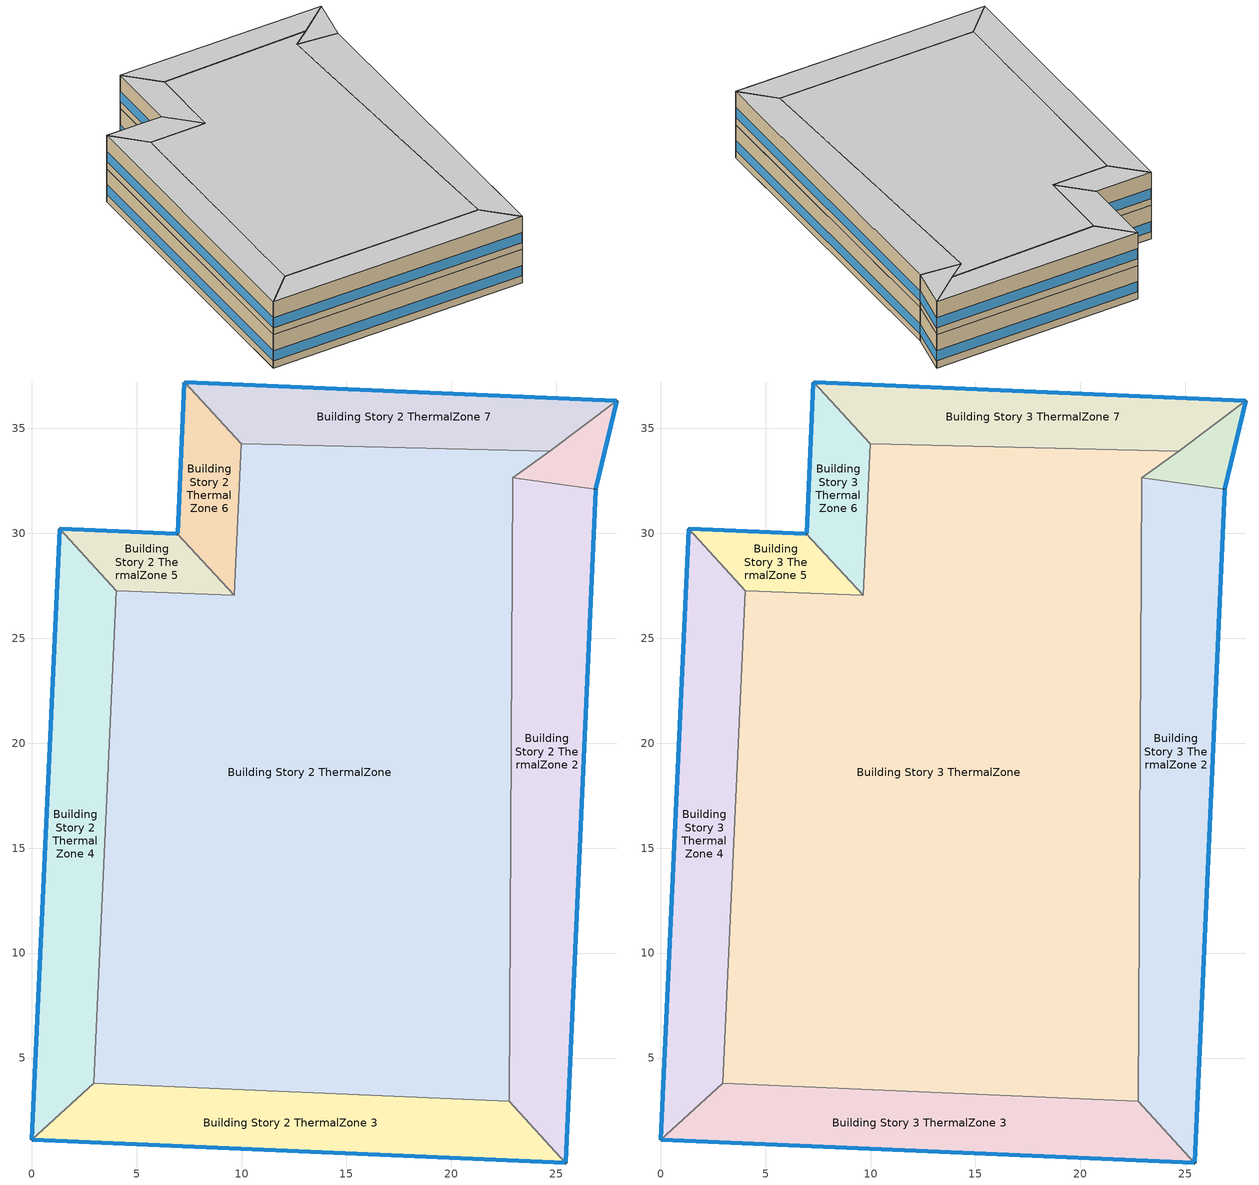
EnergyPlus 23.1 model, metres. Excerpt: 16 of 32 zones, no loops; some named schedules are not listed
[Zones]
Building Story 2 ThermalZone
 floor adiabatic (Typical Interior Floor): 24.69,33.91 22.92,32.65 22.75,2.95 2.95,3.81 4.04,27.26 9.65,27.04 9.98,34.25 z3.6
 wall adiabatic (Typical Interior Wall): 22.92,32.65 24.69,33.91 9.98,34.25 9.65,27.04 4.04,27.26 2.95,3.81 22.75,2.95 22.92,32.65 z3.6:7.2
 ceiling adiabatic (Typical Interior Floor): 9.98,34.25 9.65,27.04 4.04,27.26 2.95,3.81 22.75,2.95 22.92,32.65 24.69,33.91 z7.2
Building Story 2 ThermalZone 1
 floor adiabatic (Typical Interior Ceiling): 27.88,36.32 26.88,32.1 22.92,32.65 24.69,33.91 z3.6
 wall outside (Typical Insulated Steel Framed Exterior Wall R-12.99): 26.88,32.1 27.88,36.32 z3.6:7.2
 wall adiabatic (Typical Interior Wall): 27.88,36.32 24.69,33.91 22.92,32.65 26.88,32.1 z3.6:7.2
 window (U 0.55 SHGC 0.25): 26.88,32.12 27.88,36.29 z4.36:5.45
 ceiling adiabatic (Typical Interior Floor): 24.69,33.91 22.92,32.65 26.88,32.1 27.88,36.32 z7.2
Building Story 2 ThermalZone 2
 floor adiabatic (Typical Interior Ceiling): 26.88,32.1 25.46,0 22.75,2.95 22.92,32.65 z3.6
 wall outside (Typical Insulated Steel Framed Exterior Wall R-12.99): 25.46,0 26.88,32.1 z3.6:7.2
 wall adiabatic (Typical Interior Wall): 26.88,32.1 22.92,32.65 22.75,2.95 25.46,0 z3.6:7.2
 window (U 0.55 SHGC 0.25): 25.46,0.03 26.88,32.07 z4.36:5.44
 ceiling adiabatic (Typical Interior Floor): 22.92,32.65 22.75,2.95 25.46,0 26.88,32.1 z7.2
Building Story 2 ThermalZone 3
 floor adiabatic (Typical Interior Ceiling): 25.46,0 0,1.11 2.95,3.81 22.75,2.95 z3.6
 wall outside (Typical Insulated Steel Framed Exterior Wall R-12.99): 0,1.11 25.46,0 z3.6:7.2
 wall adiabatic (Typical Interior Wall): 25.46,0 22.75,2.95 2.95,3.81 0,1.11 z3.6:7.2
 window (U 0.55 SHGC 0.25): 0.03,1.11 25.43,0 z4.36:5.44
 ceiling adiabatic (Typical Interior Floor): 22.75,2.95 2.95,3.81 0,1.11 25.46,0 z7.2
Building Story 2 ThermalZone 4
 floor adiabatic (Typical Interior Ceiling): 0,1.11 1.34,30.21 4.04,27.26 2.95,3.81 z3.6
 wall outside (Typical Insulated Steel Framed Exterior Wall R-12.99): 1.34,30.21 0,1.11 z3.6:7.2
 wall adiabatic (Typical Interior Wall): 0,1.11 2.95,3.81 4.04,27.26 1.34,30.21 z3.6:7.2
 window (U 0.55 SHGC 0.25): 1.34,30.18 0,1.14 z4.36:5.44
 ceiling adiabatic (Typical Interior Floor): 2.95,3.81 4.04,27.26 1.34,30.21 0,1.11 z7.2
Building Story 2 ThermalZone 5
 floor adiabatic (Typical Interior Ceiling): 1.34,30.21 6.95,29.99 9.65,27.04 4.04,27.26 z3.6
 wall outside (Typical Insulated Steel Framed Exterior Wall R-12.99): 6.95,29.99 1.34,30.21 z3.6:7.2
 wall adiabatic (Typical Interior Wall): 1.34,30.21 4.04,27.26 9.65,27.04 6.95,29.99 z3.6:7.2
 window (U 0.55 SHGC 0.25): 6.92,29.99 1.37,30.21 z4.36:5.45
 ceiling adiabatic (Typical Interior Floor): 4.04,27.26 9.65,27.04 6.95,29.99 1.34,30.21 z7.2
Building Story 2 ThermalZone 6
 floor adiabatic (Typical Interior Ceiling): 6.95,29.99 7.28,37.21 9.98,34.25 9.65,27.04 z3.6
 wall outside (Typical Insulated Steel Framed Exterior Wall R-12.99): 7.28,37.21 6.95,29.99 z3.6:7.2
 wall adiabatic (Typical Interior Wall): 6.95,29.99 9.65,27.04 9.98,34.25 7.28,37.21 z3.6:7.2
 window (U 0.55 SHGC 0.25): 7.28,37.18 6.95,30.01 z4.36:5.45
 ceiling adiabatic (Typical Interior Floor): 9.65,27.04 9.98,34.25 7.28,37.21 6.95,29.99 z7.2
Building Story 2 ThermalZone 7
 floor adiabatic (Typical Interior Ceiling): 7.28,37.21 27.88,36.32 24.69,33.91 9.98,34.25 z3.6
 wall outside (Typical Insulated Steel Framed Exterior Wall R-12.99): 27.88,36.32 7.28,37.21 z3.6:7.2
 wall adiabatic (Typical Interior Wall): 7.28,37.21 9.98,34.25 24.69,33.91 27.88,36.32 z3.6:7.2
 window (U 0.55 SHGC 0.25): 27.86,36.32 7.31,37.2 z4.36:5.44
 ceiling adiabatic (Typical Interior Ceiling): 9.98,34.25 24.69,33.91 27.88,36.32 7.28,37.21 z7.2
Building Story 3 ThermalZone
 floor adiabatic (Typical Interior Floor): 24.69,33.91 22.92,32.65 22.75,2.95 2.95,3.81 4.04,27.26 9.65,27.04 9.98,34.25 z7.2
 wall adiabatic (Typical Interior Wall): 22.92,32.65 24.69,33.91 9.98,34.25 9.65,27.04 4.04,27.26 2.95,3.81 22.75,2.95 22.92,32.65 z7.2:10.8
 ceiling adiabatic (Typical Interior Ceiling): 9.98,34.25 9.65,27.04 4.04,27.26 2.95,3.81 22.75,2.95 22.92,32.65 24.69,33.91 z10.8
Building Story 3 ThermalZone 1
 floor adiabatic (Typical Interior Floor): 27.88,36.32 26.88,32.1 22.92,32.65 24.69,33.91 z7.2
 wall outside (Typical Insulated Steel Framed Exterior Wall R-12.99): 26.88,32.1 27.88,36.32 z7.2:10.8
 wall adiabatic (Typical Interior Wall): 27.88,36.32 24.69,33.91 22.92,32.65 26.88,32.1 z7.2:10.8
 window (U 0.55 SHGC 0.25): 26.88,32.12 27.88,36.29 z7.96:9.05
 ceiling adiabatic (Typical Interior Ceiling): 24.69,33.91 22.92,32.65 26.88,32.1 27.88,36.32 z10.8
Building Story 3 ThermalZone 2
 floor adiabatic (Typical Interior Floor): 26.88,32.1 25.46,0 22.75,2.95 22.92,32.65 z7.2
 wall outside (Typical Insulated Steel Framed Exterior Wall R-12.99): 25.46,0 26.88,32.1 z7.2:10.8
 wall adiabatic (Typical Interior Wall): 26.88,32.1 22.92,32.65 22.75,2.95 25.46,0 z7.2:10.8
 window (U 0.55 SHGC 0.25): 25.46,0.03 26.88,32.07 z7.96:9.04
 ceiling adiabatic (Typical Interior Ceiling): 22.92,32.65 22.75,2.95 25.46,0 26.88,32.1 z10.8
Building Story 3 ThermalZone 3
 floor adiabatic (Typical Interior Floor): 25.46,0 0,1.11 2.95,3.81 22.75,2.95 z7.2
 wall outside (Typical Insulated Steel Framed Exterior Wall R-12.99): 0,1.11 25.46,0 z7.2:10.8
 wall adiabatic (Typical Interior Wall): 25.46,0 22.75,2.95 2.95,3.81 0,1.11 z7.2:10.8
 window (U 0.55 SHGC 0.25): 0.03,1.11 25.43,0 z7.96:9.04
 ceiling adiabatic (Typical Interior Ceiling): 22.75,2.95 2.95,3.81 0,1.11 25.46,0 z10.8
Building Story 3 ThermalZone 4
 floor adiabatic (Typical Interior Floor): 0,1.11 1.34,30.21 4.04,27.26 2.95,3.81 z7.2
 wall outside (Typical Insulated Steel Framed Exterior Wall R-12.99): 1.34,30.21 0,1.11 z7.2:10.8
 wall adiabatic (Typical Interior Wall): 0,1.11 2.95,3.81 4.04,27.26 1.34,30.21 z7.2:10.8
 window (U 0.55 SHGC 0.25): 1.34,30.18 0,1.14 z7.96:9.04
 ceiling adiabatic (Typical Interior Ceiling): 2.95,3.81 4.04,27.26 1.34,30.21 0,1.11 z10.8
Building Story 3 ThermalZone 5
 floor adiabatic (Typical Interior Floor): 1.34,30.21 6.95,29.99 9.65,27.04 4.04,27.26 z7.2
 wall outside (Typical Insulated Steel Framed Exterior Wall R-12.99): 6.95,29.99 1.34,30.21 z7.2:10.8
 wall adiabatic (Typical Interior Wall): 1.34,30.21 4.04,27.26 9.65,27.04 6.95,29.99 z7.2:10.8
 window (U 0.55 SHGC 0.25): 6.92,29.99 1.37,30.21 z7.96:9.05
 ceiling adiabatic (Typical Interior Ceiling): 4.04,27.26 9.65,27.04 6.95,29.99 1.34,30.21 z10.8
Building Story 3 ThermalZone 6
 floor adiabatic (Typical Interior Floor): 6.95,29.99 7.28,37.21 9.98,34.25 9.65,27.04 z7.2
 wall outside (Typical Insulated Steel Framed Exterior Wall R-12.99): 7.28,37.21 6.95,29.99 z7.2:10.8
 wall adiabatic (Typical Interior Wall): 6.95,29.99 9.65,27.04 9.98,34.25 7.28,37.21 z7.2:10.8
 window (U 0.55 SHGC 0.25): 7.28,37.18 6.95,30.01 z7.96:9.05
 ceiling adiabatic (Typical Interior Ceiling): 9.65,27.04 9.98,34.25 7.28,37.21 6.95,29.99 z10.8
Building Story 3 ThermalZone 7
 floor adiabatic (Typical Interior Ceiling): 7.28,37.21 27.88,36.32 24.69,33.91 9.98,34.25 z7.2
 wall outside (Typical Insulated Steel Framed Exterior Wall R-12.99): 27.88,36.32 7.28,37.21 z7.2:10.8
 wall adiabatic (Typical Interior Wall): 7.28,37.21 9.98,34.25 24.69,33.91 27.88,36.32 z7.2:10.8
 window (U 0.55 SHGC 0.25): 27.86,36.32 7.31,37.2 z7.96:9.04
 ceiling adiabatic (Typical Interior Ceiling): 9.98,34.25 24.69,33.91 27.88,36.32 7.28,37.21 z10.8
[Building]
bld_38: Terrain=City
[Site:Location]
Jack Northrop Fld H_CA_USA: Latitude {deg}=41.3147; Longitude {deg}=-105.584; Time Zone {hr}=-8; Elevation {m}=21
[Site:GroundTemperature:FCfactorMethod]
18.8, 14.3, 13.6, 13.2, 13.3, 12.6, 15.3, 15.6, 17.7, 19.4, 19.7, 18.5
[Site:WaterMainsTemperature]
Calculation Method=Correlation; Annual Average Outdoor Air Temperature {C}=8.96667; Maximum Difference In Monthly Average Outdoor Air Temperatures {deltaC}=26.2
[SizingPeriod:DesignDay] Day of Month=21; Dry-Bulb Temperature Range Modifier Type=DefaultMultipliers; Humidity Condition Type=Wetbulb; Barometric Pressure {Pa}=98769; Rain Indicator=No; Snow Indicator=No; Daylight Saving Time Indicator=No; Begin Environment Reset Mode=FullResetAtBeginEnvironment
Name | Month | Day Type | Maximum Dry-Bulb Temperature {C} | Daily Dry-Bulb Temperature Range {deltaC} | Wetbulb or DewPoint at Maximum Dry-Bulb {C} | Wind Speed {m/s} | Wind Direction {deg} | Solar Model Indicator | ASHRAE Clear Sky Optical Depth for Beam Irradiance (taub) | ASHRAE Clear Sky Optical Depth for Diffuse Irradiance (taud) | Sky Clearness
Buffalo Niagara Intl Ap Ann Clg .4% Condns DB=>MWB 1 | 7 | SummerDesignDay | 30.3 | 9.3 | 21.8 | 5.7 | 240 | ASHRAETau | 0.462 | 2.001
Buffalo Niagara Intl Ap Ann Clg .4% Condns WB=>MDB 1 | 7 | SummerDesignDay | 27.8 | 9.3 | 23.8 | 5.7 | 240 | ASHRAETau | 0.462 | 2.001
Buffalo Niagara Intl Ap Ann Htg 99.6% Condns DB 1 | 1 | WinterDesignDay | -16.3 | 0 | -16.3 | 5.1 | 270 | ASHRAEClearSky |  |  | 0
[Material] Thermal Absorptance=0.9; Solar Absorptance=0.7
Name | Roughness | Thickness {m} | Conductivity {W/m-K} | Density {kg/m3} | Specific Heat {J/kg-K} | Visible Absorptance
100mm Normalweight concrete floor | MediumRough | 0.1016 | 2.31045 | 2322 | 832.557 | 0.7
25mm Stucco | Smooth | 0.0254 | 0.72 | 1856 | 840 | 0.7
5/8 in. Gypsum Board | MediumSmooth | 0.0159 | 0.16 | 800 | 1090 | 0.7
G01 13mm gypsum board | Smooth | 0.0127 | 0.160031 | 800.001 | 1090.73 | 0.5
Std Wood 6inch 1; Std Wood 6inch 2 | MediumSmooth | 0.15 | 0.12 | 540 | 1210 | 0.7
[Material:NoMass] Roughness=Smooth; Thermal Absorptance=0.9; Solar Absorptance=0.7
Name | Thermal Resistance {m2-K/W} | Visible Absorptance
CP02 CARPET PAD | 0.21648 | 0.8
Typical Insulation R-10.81 | 1.90342 | 0.7
[WindowMaterial:Gas]
Gap_1_W_0_0032: Gas Type=Air; Thickness {m}=0.0032
[WindowMaterial:Glazing] Optical Data Type=SpectralAverage; Infrared Transmittance at Normal Incidence=0; Back Side Infrared Hemispherical Emissivity=0.84; Conductivity {W/m-K}=1; Dirt Correction Factor for Solar and Visible Transmittance=1; Solar Diffusing=No
Name | Thickness {m} | Solar Transmittance at Normal Incidence | Front Side Solar Reflectance at Normal Incidence | Back Side Solar Reflectance at Normal Incidence | Visible Transmittance at Normal Incidence | Front Side Visible Reflectance at Normal Incidence | Back Side Visible Reflectance at Normal Incidence | Front Side Infrared Hemispherical Emissivity
Glass_2022F_LayerAvg | 0.0039 | 0.355897 | 0.394095 | 0.265645 | 0.677694 | 0.042734 | 0.05547 | 0.046
Glass_2175_LayerAvg | 0.0086 | 0.167758 | 0.217606 | 0.437978 | 0.416044 | 0.078729 | 0.10654 | 0.84
[Construction]
InteriorFurnishings 1: Std Wood 6inch 1
InteriorFurnishings 2: Std Wood 6inch 2
Typical Insulated Steel Framed Exterior Wall R-12.99: 25mm Stucco, 5/8 in. Gypsum Board, Typical Insulation R-10.81, 5/8 in. Gypsum Board
Typical Interior Ceiling: CP02 CARPET PAD, 100mm Normalweight concrete floor
Typical Interior Floor: 100mm Normalweight concrete floor, CP02 CARPET PAD
Typical Interior Wall: G01 13mm gypsum board, G01 13mm gypsum board
U 0.55 SHGC 0.25: Glass_2175_LayerAvg, Gap_1_W_0_0032, Glass_2022F_LayerAvg
[Zone] Multiplier=1; Part of Total Floor Area=Yes
Building Story 2 ThermalZone; Building Story 2 ThermalZone 1; Building Story 2 ThermalZone 2; Building Story 2 ThermalZone 3; Building Story 2 ThermalZone 4; Building Story 2 ThermalZone 5; Building Story 2 ThermalZone 6; Building Story 2 ThermalZone 7; Building Story 3 ThermalZone; Building Story 3 ThermalZone 1; Building Story 3 ThermalZone 2; Building Story 3 ThermalZone 3; Building Story 3 ThermalZone 4; Building Story 3 ThermalZone 5; Building Story 3 ThermalZone 6; Building Story 3 ThermalZone 7
[Space]
Name | Zone | Space Type
Building Story 2 Space | Building Story 2 ThermalZone | Story Mid Blended Space Type
Building Story 2 Space 1 | Building Story 2 ThermalZone 1 | Story Mid Blended Space Type
Building Story 2 Space 2 | Building Story 2 ThermalZone 2 | Story Mid Blended Space Type
Building Story 2 Space 3 | Building Story 2 ThermalZone 3 | Story Mid Blended Space Type
Building Story 2 Space 4 | Building Story 2 ThermalZone 4 | Story Mid Blended Space Type
Building Story 2 Space 5 | Building Story 2 ThermalZone 5 | Story Mid Blended Space Type
Building Story 2 Space 6 | Building Story 2 ThermalZone 6 | Story Mid Blended Space Type
Building Story 2 Space 7 | Building Story 2 ThermalZone 7 | Story Mid Blended Space Type
Building Story 3 Space | Building Story 3 ThermalZone | Story Mid2 Blended Space Type
Building Story 3 Space 1 | Building Story 3 ThermalZone 1 | Story Mid2 Blended Space Type
Building Story 3 Space 2 | Building Story 3 ThermalZone 2 | Story Mid2 Blended Space Type
Building Story 3 Space 3 | Building Story 3 ThermalZone 3 | Story Mid2 Blended Space Type
Building Story 3 Space 4 | Building Story 3 ThermalZone 4 | Story Mid2 Blended Space Type
Building Story 3 Space 5 | Building Story 3 ThermalZone 5 | Story Mid2 Blended Space Type
Building Story 3 Space 6 | Building Story 3 ThermalZone 6 | Story Mid2 Blended Space Type
Building Story 3 Space 7 | Building Story 3 ThermalZone 7 | Story Mid2 Blended Space Type
[SpaceList]
Story Mid Blended Space Type: Building Story 2 Space 5, Building Story 2 Space 2, Building Story 2 Space 4, Building Story 2 Space 1, Building Story 2 Space 3, Building Story 2 Space, Building Story 2 Space 7, Building Story 2 Space 6
Story Mid2 Blended Space Type: Building Story 3 Space 3, Building Story 3 Space 1, Building Story 3 Space 5, Building Story 3 Space 7, Building Story 3 Space 4, Building Story 3 Space 2, Building Story 3 Space, Building Story 3 Space 6
[InternalMass]
Name | Construction | Zone or ZoneList | Space or SpaceList | Surface Area {m2}
Building Story 2 Space 5 SecondarySchool Classroom A  - Story Mid Mass; Building Story 2 Space 5 SecondarySchool Classroom C  - Story Mid Mass | InteriorFurnishings 1 | Building Story 2 ThermalZone 5 | Building Story 2 Space 5 | 6.32661
Building Story 2 Space 2 SecondarySchool Classroom A  - Story Mid Mass; Building Story 2 Space 2 SecondarySchool Classroom C  - Story Mid Mass | InteriorFurnishings 1 | Building Story 2 ThermalZone 2 | Building Story 2 Space 2 | 41.4295
Building Story 2 Space 4 SecondarySchool Classroom A  - Story Mid Mass; Building Story 2 Space 4 SecondarySchool Classroom C  - Story Mid Mass | InteriorFurnishings 1 | Building Story 2 ThermalZone 4 | Building Story 2 Space 4 | 29.5737
Building Story 2 Space 1 SecondarySchool Classroom A  - Story Mid Mass; Building Story 2 Space 1 SecondarySchool Classroom C  - Story Mid Mass | InteriorFurnishings 1 | Building Story 2 ThermalZone 1 | Building Story 2 Space 1 | 3.37582
Building Story 2 Space 3 SecondarySchool Classroom A  - Story Mid Mass; Building Story 2 Space 3 SecondarySchool Classroom C  - Story Mid Mass | InteriorFurnishings 1 | Building Story 2 ThermalZone 3 | Building Story 2 Space 3 | 25.4297
Building Story 2 Space SecondarySchool Classroom A  - Story Mid Mass; Building Story 2 Space SecondarySchool Classroom C  - Story Mid Mass | InteriorFurnishings 1 | Building Story 2 ThermalZone | Building Story 2 Space | 219.096
Building Story 2 Space 7 SecondarySchool Classroom A  - Story Mid Mass; Building Story 2 Space 7 SecondarySchool Classroom C  - Story Mid Mass | InteriorFurnishings 1 | Building Story 2 ThermalZone 7 | Building Story 2 Space 7 | 18.8593
Building Story 2 Space 6 SecondarySchool Classroom A  - Story Mid Mass; Building Story 2 Space 6 SecondarySchool Classroom C  - Story Mid Mass | InteriorFurnishings 1 | Building Story 2 ThermalZone 6 | Building Story 2 Space 6 | 8.13188
Building Story 2 Space 5 SecondarySchool Classroom A end_a - Story Mid Mass; Building Story 2 Space 5 SecondarySchool Classroom C end_a - Story Mid Mass | InteriorFurnishings 1 | Building Story 2 ThermalZone 5 | Building Story 2 Space 5 | 1.17004
Building Story 2 Space 2 SecondarySchool Classroom A end_a - Story Mid Mass; Building Story 2 Space 2 SecondarySchool Classroom C end_a - Story Mid Mass | InteriorFurnishings 1 | Building Story 2 ThermalZone 2 | Building Story 2 Space 2 | 7.66192
Building Story 2 Space 4 SecondarySchool Classroom A end_a - Story Mid Mass; Building Story 2 Space 4 SecondarySchool Classroom C end_a - Story Mid Mass | InteriorFurnishings 1 | Building Story 2 ThermalZone 4 | Building Story 2 Space 4 | 5.46931
Building Story 2 Space 1 SecondarySchool Classroom A end_a - Story Mid Mass; Building Story 2 Space 1 SecondarySchool Classroom C end_a - Story Mid Mass | InteriorFurnishings 1 | Building Story 2 ThermalZone 1 | Building Story 2 Space 1 | 0.62432
Building Story 2 Space 3 SecondarySchool Classroom A end_a - Story Mid Mass; Building Story 2 Space 3 SecondarySchool Classroom C end_a - Story Mid Mass | InteriorFurnishings 1 | Building Story 2 ThermalZone 3 | Building Story 2 Space 3 | 4.70294
Building Story 2 Space SecondarySchool Classroom A end_a - Story Mid Mass; Building Story 2 Space SecondarySchool Classroom C end_a - Story Mid Mass | InteriorFurnishings 1 | Building Story 2 ThermalZone | Building Story 2 Space | 40.5194
Building Story 2 Space 7 SecondarySchool Classroom A end_a - Story Mid Mass; Building Story 2 Space 7 SecondarySchool Classroom C end_a - Story Mid Mass | InteriorFurnishings 1 | Building Story 2 ThermalZone 7 | Building Story 2 Space 7 | 3.48782
Building Story 2 Space 6 SecondarySchool Classroom A end_a - Story Mid Mass; Building Story 2 Space 6 SecondarySchool Classroom C end_a - Story Mid Mass | InteriorFurnishings 1 | Building Story 2 ThermalZone 6 | Building Story 2 Space 6 | 1.5039
Building Story 2 Space 5 SecondarySchool Corridor B  - Story Mid Mass | InteriorFurnishings 1 | Building Story 2 ThermalZone 5 | Building Story 2 Space 5 | 8.92092
Building Story 2 Space 2 SecondarySchool Corridor B  - Story Mid Mass | InteriorFurnishings 1 | Building Story 2 ThermalZone 2 | Building Story 2 Space 2 | 58.4182
Building Story 2 Space 4 SecondarySchool Corridor B  - Story Mid Mass | InteriorFurnishings 1 | Building Story 2 ThermalZone 4 | Building Story 2 Space 4 | 41.7007
Building Story 2 Space 1 SecondarySchool Corridor B  - Story Mid Mass | InteriorFurnishings 1 | Building Story 2 ThermalZone 1 | Building Story 2 Space 1 | 4.76012
Building Story 2 Space 3 SecondarySchool Corridor B  - Story Mid Mass | InteriorFurnishings 1 | Building Story 2 ThermalZone 3 | Building Story 2 Space 3 | 35.8575
Building Story 2 Space SecondarySchool Corridor B  - Story Mid Mass | InteriorFurnishings 1 | Building Story 2 ThermalZone | Building Story 2 Space | 308.94
Building Story 2 Space 7 SecondarySchool Corridor B  - Story Mid Mass | InteriorFurnishings 1 | Building Story 2 ThermalZone 7 | Building Story 2 Space 7 | 26.5928
Building Story 2 Space 6 SecondarySchool Corridor B  - Story Mid Mass | InteriorFurnishings 1 | Building Story 2 ThermalZone 6 | Building Story 2 Space 6 | 11.4665
Building Story 2 Space 5 SecondarySchool Corridor B end_a - Story Mid Mass | InteriorFurnishings 1 | Building Story 2 ThermalZone 5 | Building Story 2 Space 5 | 1.64982
Building Story 2 Space 2 SecondarySchool Corridor B end_a - Story Mid Mass | InteriorFurnishings 1 | Building Story 2 ThermalZone 2 | Building Story 2 Space 2 | 10.8038
Building Story 2 Space 4 SecondarySchool Corridor B end_a - Story Mid Mass | InteriorFurnishings 1 | Building Story 2 ThermalZone 4 | Building Story 2 Space 4 | 7.71207
Building Story 2 Space 1 SecondarySchool Corridor B end_a - Story Mid Mass | InteriorFurnishings 1 | Building Story 2 ThermalZone 1 | Building Story 2 Space 1 | 0.88033
Building Story 2 Space 3 SecondarySchool Corridor B end_a - Story Mid Mass | InteriorFurnishings 1 | Building Story 2 ThermalZone 3 | Building Story 2 Space 3 | 6.63144
Building Story 2 Space SecondarySchool Corridor B end_a - Story Mid Mass | InteriorFurnishings 1 | Building Story 2 ThermalZone | Building Story 2 Space | 57.1349
Building Story 2 Space 7 SecondarySchool Corridor B end_a - Story Mid Mass | InteriorFurnishings 1 | Building Story 2 ThermalZone 7 | Building Story 2 Space 7 | 4.91804
Building Story 2 Space 6 SecondarySchool Corridor B end_a - Story Mid Mass | InteriorFurnishings 1 | Building Story 2 ThermalZone 6 | Building Story 2 Space 6 | 2.12059
Building Story 2 Space 5 SecondarySchool Gym A  - Story Mid Mass; Building Story 2 Space 5 SecondarySchool Gym C  - Story Mid Mass | InteriorFurnishings 1 | Building Story 2 ThermalZone 5 | Building Story 2 Space 5 | 0.433651
Building Story 2 Space 2 SecondarySchool Gym A  - Story Mid Mass; Building Story 2 Space 2 SecondarySchool Gym C  - Story Mid Mass | InteriorFurnishings 1 | Building Story 2 ThermalZone 2 | Building Story 2 Space 2 | 2.83974
Building Story 2 Space 4 SecondarySchool Gym A  - Story Mid Mass; Building Story 2 Space 4 SecondarySchool Gym C  - Story Mid Mass | InteriorFurnishings 1 | Building Story 2 ThermalZone 4 | Building Story 2 Space 4 | 2.0271
Building Story 2 Space 1 SecondarySchool Gym A  - Story Mid Mass; Building Story 2 Space 1 SecondarySchool Gym C  - Story Mid Mass | InteriorFurnishings 1 | Building Story 2 ThermalZone 1 | Building Story 2 Space 1 | 0.231392
Building Story 2 Space 3 SecondarySchool Gym A  - Story Mid Mass; Building Story 2 Space 3 SecondarySchool Gym C  - Story Mid Mass | InteriorFurnishings 1 | Building Story 2 ThermalZone 3 | Building Story 2 Space 3 | 1.74306
Building Story 2 Space SecondarySchool Gym A  - Story Mid Mass; Building Story 2 Space SecondarySchool Gym C  - Story Mid Mass | InteriorFurnishings 1 | Building Story 2 ThermalZone | Building Story 2 Space | 15.0178
Building Story 2 Space 7 SecondarySchool Gym A  - Story Mid Mass; Building Story 2 Space 7 SecondarySchool Gym C  - Story Mid Mass | InteriorFurnishings 1 | Building Story 2 ThermalZone 7 | Building Story 2 Space 7 | 1.29269
Building Story 2 Space 6 SecondarySchool Gym A  - Story Mid Mass; Building Story 2 Space 6 SecondarySchool Gym C  - Story Mid Mass | InteriorFurnishings 1 | Building Story 2 ThermalZone 6 | Building Story 2 Space 6 | 0.557392
Building Story 2 Space 5 SecondarySchool Gym A end_b - Story Mid Mass; Building Story 2 Space 5 SecondarySchool Gym C end_b - Story Mid Mass | InteriorFurnishings 1 | Building Story 2 ThermalZone 5 | Building Story 2 Space 5 | 0.749432
Building Story 2 Space 2 SecondarySchool Gym A end_b - Story Mid Mass; Building Story 2 Space 2 SecondarySchool Gym C end_b - Story Mid Mass | InteriorFurnishings 1 | Building Story 2 ThermalZone 2 | Building Story 2 Space 2 | 4.90762
Building Story 2 Space 4 SecondarySchool Gym A end_b - Story Mid Mass; Building Story 2 Space 4 SecondarySchool Gym C end_b - Story Mid Mass | InteriorFurnishings 1 | Building Story 2 ThermalZone 4 | Building Story 2 Space 4 | 3.50321
Building Story 2 Space 1 SecondarySchool Gym A end_b - Story Mid Mass; Building Story 2 Space 1 SecondarySchool Gym C end_b - Story Mid Mass | InteriorFurnishings 1 | Building Story 2 ThermalZone 1 | Building Story 2 Space 1 | 0.39989
Building Story 2 Space 3 SecondarySchool Gym A end_b - Story Mid Mass; Building Story 2 Space 3 SecondarySchool Gym C end_b - Story Mid Mass | InteriorFurnishings 1 | Building Story 2 ThermalZone 3 | Building Story 2 Space 3 | 3.01233
Building Story 2 Space SecondarySchool Gym A end_b - Story Mid Mass; Building Story 2 Space SecondarySchool Gym C end_b - Story Mid Mass | InteriorFurnishings 1 | Building Story 2 ThermalZone | Building Story 2 Space | 25.9535
Building Story 2 Space 7 SecondarySchool Gym A end_b - Story Mid Mass; Building Story 2 Space 7 SecondarySchool Gym C end_b - Story Mid Mass | InteriorFurnishings 1 | Building Story 2 ThermalZone 7 | Building Story 2 Space 7 | 2.23402
Building Story 2 Space 6 SecondarySchool Gym A end_b - Story Mid Mass; Building Story 2 Space 6 SecondarySchool Gym C end_b - Story Mid Mass | InteriorFurnishings 1 | Building Story 2 ThermalZone 6 | Building Story 2 Space 6 | 0.963278
Building Story 2 Space 5 SecondarySchool Gym B  - Story Mid Mass | InteriorFurnishings 1 | Building Story 2 ThermalZone 5 | Building Story 2 Space 5 | 1.44141
Building Story 2 Space 2 SecondarySchool Gym B  - Story Mid Mass | InteriorFurnishings 1 | Building Story 2 ThermalZone 2 | Building Story 2 Space 2 | 9.43901
Building Story 2 Space 4 SecondarySchool Gym B  - Story Mid Mass | InteriorFurnishings 1 | Building Story 2 ThermalZone 4 | Building Story 2 Space 4 | 6.73785
Building Story 2 Space 1 SecondarySchool Gym B  - Story Mid Mass | InteriorFurnishings 1 | Building Story 2 ThermalZone 1 | Building Story 2 Space 1 | 0.769123
Building Story 2 Space 3 SecondarySchool Gym B  - Story Mid Mass | InteriorFurnishings 1 | Building Story 2 ThermalZone 3 | Building Story 2 Space 3 | 5.79373
Building Story 2 Space SecondarySchool Gym B  - Story Mid Mass | InteriorFurnishings 1 | Building Story 2 ThermalZone | Building Story 2 Space | 49.9174
Building Story 2 Space 7 SecondarySchool Gym B  - Story Mid Mass | InteriorFurnishings 1 | Building Story 2 ThermalZone 7 | Building Story 2 Space 7 | 4.29677
Building Story 2 Space 6 SecondarySchool Gym B  - Story Mid Mass | InteriorFurnishings 1 | Building Story 2 ThermalZone 6 | Building Story 2 Space 6 | 1.85271
Building Story 2 Space 5 SecondarySchool Gym B end_b - Story Mid Mass | InteriorFurnishings 1 | Building Story 2 ThermalZone 5 | Building Story 2 Space 5 | 2.49103
Building Story 2 Space 2 SecondarySchool Gym B end_b - Story Mid Mass | InteriorFurnishings 1 | Building Story 2 ThermalZone 2 | Building Story 2 Space 2 | 16.3124
Building Story 2 Space 4 SecondarySchool Gym B end_b - Story Mid Mass | InteriorFurnishings 1 | Building Story 2 ThermalZone 4 | Building Story 2 Space 4 | 11.6443
Building Story 2 Space 1 SecondarySchool Gym B end_b - Story Mid Mass | InteriorFurnishings 1 | Building Story 2 ThermalZone 1 | Building Story 2 Space 1 | 1.32919
Building Story 2 Space 3 SecondarySchool Gym B end_b - Story Mid Mass | InteriorFurnishings 1 | Building Story 2 ThermalZone 3 | Building Story 2 Space 3 | 10.0127
Building Story 2 Space SecondarySchool Gym B end_b - Story Mid Mass | InteriorFurnishings 1 | Building Story 2 ThermalZone | Building Story 2 Space | 86.2667
Building Story 2 Space 7 SecondarySchool Gym B end_b - Story Mid Mass | InteriorFurnishings 1 | Building Story 2 ThermalZone 7 | Building Story 2 Space 7 | 7.42564
Building Story 2 Space 6 SecondarySchool Gym B end_b - Story Mid Mass | InteriorFurnishings 1 | Building Story 2 ThermalZone 6 | Building Story 2 Space 6 | 3.20183
Building Story 2 Space Mass | InteriorFurnishings 2 | Building Story 2 ThermalZone | Building Story 2 Space | 1103.43
Building Story 2 Space 1 Mass | InteriorFurnishings 2 | Building Story 2 ThermalZone 1 | Building Story 2 Space 1 | 17.0016
Building Story 2 Space 2 Mass | InteriorFurnishings 2 | Building Story 2 ThermalZone 2 | Building Story 2 Space 2 | 208.651
Building Story 2 Space 3 Mass | InteriorFurnishings 2 | Building Story 2 ThermalZone 3 | Building Story 2 Space 3 | 128.071
Building Story 2 Space 4 Mass | InteriorFurnishings 2 | Building Story 2 ThermalZone 4 | Building Story 2 Space 4 | 148.941
Building Story 2 Space 5 Mass | InteriorFurnishings 2 | Building Story 2 ThermalZone 5 | Building Story 2 Space 5 | 31.8626
Building Story 2 Space 6 Mass | InteriorFurnishings 2 | Building Story 2 ThermalZone 6 | Building Story 2 Space 6 | 40.9545
Building Story 2 Space 7 Mass | InteriorFurnishings 2 | Building Story 2 ThermalZone 7 | Building Story 2 Space 7 | 94.981
Building Story 3 Space 3 Office WholeBuilding - Lg Office A  - Story Mid2 Mass; Building Story 3 Space 3 Office WholeBuilding - Lg Office C  - Story Mid2 Mass | InteriorFurnishings 1 | Building Story 3 ThermalZone 3 | Building Story 3 Space 3 | 10.409
Building Story 3 Space 1 Office WholeBuilding - Lg Office A  - Story Mid2 Mass; Building Story 3 Space 1 Office WholeBuilding - Lg Office C  - Story Mid2 Mass | InteriorFurnishings 1 | Building Story 3 ThermalZone 1 | Building Story 3 Space 1 | 1.3818
Building Story 3 Space 5 Office WholeBuilding - Lg Office A  - Story Mid2 Mass; Building Story 3 Space 5 Office WholeBuilding - Lg Office C  - Story Mid2 Mass | InteriorFurnishings 1 | Building Story 3 ThermalZone 5 | Building Story 3 Space 5 | 2.58963
Building Story 3 Space 7 Office WholeBuilding - Lg Office A  - Story Mid2 Mass; Building Story 3 Space 7 Office WholeBuilding - Lg Office C  - Story Mid2 Mass | InteriorFurnishings 1 | Building Story 3 ThermalZone 7 | Building Story 3 Space 7 | 7.71956
Building Story 3 Space 4 Office WholeBuilding - Lg Office A  - Story Mid2 Mass; Building Story 3 Space 4 Office WholeBuilding - Lg Office C  - Story Mid2 Mass | InteriorFurnishings 1 | Building Story 3 ThermalZone 4 | Building Story 3 Space 4 | 12.1052
Building Story 3 Space 2 Office WholeBuilding - Lg Office A  - Story Mid2 Mass; Building Story 3 Space 2 Office WholeBuilding - Lg Office C  - Story Mid2 Mass | InteriorFurnishings 1 | Building Story 3 ThermalZone 2 | Building Story 3 Space 2 | 16.9581
Building Story 3 Space Office WholeBuilding - Lg Office A  - Story Mid2 Mass; Building Story 3 Space Office WholeBuilding - Lg Office C  - Story Mid2 Mass | InteriorFurnishings 1 | Building Story 3 ThermalZone | Building Story 3 Space | 89.6813
Building Story 3 Space 6 Office WholeBuilding - Lg Office A  - Story Mid2 Mass; Building Story 3 Space 6 Office WholeBuilding - Lg Office C  - Story Mid2 Mass | InteriorFurnishings 1 | Building Story 3 ThermalZone 6 | Building Story 3 Space 6 | 3.32857
Building Story 3 Space 3 Office WholeBuilding - Lg Office A end_a - Story Mid2 Mass; Building Story 3 Space 3 Office WholeBuilding - Lg Office C end_a - Story Mid2 Mass | InteriorFurnishings 1 | Building Story 3 ThermalZone 3 | Building Story 3 Space 3 | 3.01233
Building Story 3 Space 1 Office WholeBuilding - Lg Office A end_a - Story Mid2 Mass; Building Story 3 Space 1 Office WholeBuilding - Lg Office C end_a - Story Mid2 Mass | InteriorFurnishings 1 | Building Story 3 ThermalZone 1 | Building Story 3 Space 1 | 0.39989
Building Story 3 Space 5 Office WholeBuilding - Lg Office A end_a - Story Mid2 Mass; Building Story 3 Space 5 Office WholeBuilding - Lg Office C end_a - Story Mid2 Mass | InteriorFurnishings 1 | Building Story 3 ThermalZone 5 | Building Story 3 Space 5 | 0.749432
Building Story 3 Space 7 Office WholeBuilding - Lg Office A end_a - Story Mid2 Mass; Building Story 3 Space 7 Office WholeBuilding - Lg Office C end_a - Story Mid2 Mass | InteriorFurnishings 1 | Building Story 3 ThermalZone 7 | Building Story 3 Space 7 | 2.23402
Building Story 3 Space 4 Office WholeBuilding - Lg Office A end_a - Story Mid2 Mass; Building Story 3 Space 4 Office WholeBuilding - Lg Office C end_a - Story Mid2 Mass | InteriorFurnishings 1 | Building Story 3 ThermalZone 4 | Building Story 3 Space 4 | 3.50321
Building Story 3 Space 2 Office WholeBuilding - Lg Office A end_a - Story Mid2 Mass; Building Story 3 Space 2 Office WholeBuilding - Lg Office C end_a - Story Mid2 Mass | InteriorFurnishings 1 | Building Story 3 ThermalZone 2 | Building Story 3 Space 2 | 4.90762
Building Story 3 Space Office WholeBuilding - Lg Office A end_a - Story Mid2 Mass; Building Story 3 Space Office WholeBuilding - Lg Office C end_a - Story Mid2 Mass | InteriorFurnishings 1 | Building Story 3 ThermalZone | Building Story 3 Space | 25.9535
Building Story 3 Space 6 Office WholeBuilding - Lg Office A end_a - Story Mid2 Mass; Building Story 3 Space 6 Office WholeBuilding - Lg Office C end_a - Story Mid2 Mass | InteriorFurnishings 1 | Building Story 3 ThermalZone 6 | Building Story 3 Space 6 | 0.963278
Building Story 3 Space 3 Office WholeBuilding - Lg Office B  - Story Mid2 Mass | InteriorFurnishings 1 | Building Story 3 ThermalZone 3 | Building Story 3 Space 3 | 34.5983
Building Story 3 Space 1 Office WholeBuilding - Lg Office B  - Story Mid2 Mass | InteriorFurnishings 1 | Building Story 3 ThermalZone 1 | Building Story 3 Space 1 | 4.59296
Building Story 3 Space 5 Office WholeBuilding - Lg Office B  - Story Mid2 Mass | InteriorFurnishings 1 | Building Story 3 ThermalZone 5 | Building Story 3 Space 5 | 8.60765
Building Story 3 Space 7 Office WholeBuilding - Lg Office B  - Story Mid2 Mass | InteriorFurnishings 1 | Building Story 3 ThermalZone 7 | Building Story 3 Space 7 | 25.659
Building Story 3 Space 4 Office WholeBuilding - Lg Office B  - Story Mid2 Mass | InteriorFurnishings 1 | Building Story 3 ThermalZone 4 | Building Story 3 Space 4 | 40.2363
Building Story 3 Space 2 Office WholeBuilding - Lg Office B  - Story Mid2 Mass | InteriorFurnishings 1 | Building Story 3 ThermalZone 2 | Building Story 3 Space 2 | 56.3668
Building Story 3 Space Office WholeBuilding - Lg Office B  - Story Mid2 Mass | InteriorFurnishings 1 | Building Story 3 ThermalZone | Building Story 3 Space | 298.091
Building Story 3 Space 6 Office WholeBuilding - Lg Office B  - Story Mid2 Mass | InteriorFurnishings 1 | Building Story 3 ThermalZone 6 | Building Story 3 Space 6 | 11.0638
Building Story 3 Space 3 Office WholeBuilding - Lg Office B end_a - Story Mid2 Mass | InteriorFurnishings 1 | Building Story 3 ThermalZone 3 | Building Story 3 Space 3 | 10.0127
Building Story 3 Space 1 Office WholeBuilding - Lg Office B end_a - Story Mid2 Mass | InteriorFurnishings 1 | Building Story 3 ThermalZone 1 | Building Story 3 Space 1 | 1.32919
Building Story 3 Space 5 Office WholeBuilding - Lg Office B end_a - Story Mid2 Mass | InteriorFurnishings 1 | Building Story 3 ThermalZone 5 | Building Story 3 Space 5 | 2.49103
Building Story 3 Space 7 Office WholeBuilding - Lg Office B end_a - Story Mid2 Mass | InteriorFurnishings 1 | Building Story 3 ThermalZone 7 | Building Story 3 Space 7 | 7.42564
Building Story 3 Space 4 Office WholeBuilding - Lg Office B end_a - Story Mid2 Mass | InteriorFurnishings 1 | Building Story 3 ThermalZone 4 | Building Story 3 Space 4 | 11.6443
Building Story 3 Space 2 Office WholeBuilding - Lg Office B end_a - Story Mid2 Mass | InteriorFurnishings 1 | Building Story 3 ThermalZone 2 | Building Story 3 Space 2 | 16.3124
Building Story 3 Space Office WholeBuilding - Lg Office B end_a - Story Mid2 Mass | InteriorFurnishings 1 | Building Story 3 ThermalZone | Building Story 3 Space | 86.2667
Building Story 3 Space 6 Office WholeBuilding - Lg Office B end_a - Story Mid2 Mass | InteriorFurnishings 1 | Building Story 3 ThermalZone 6 | Building Story 3 Space 6 | 3.20183
Building Story 3 Space 3 SecondarySchool Classroom A  - Story Mid2 Mass; Building Story 3 Space 3 SecondarySchool Classroom C  - Story Mid2 Mass | InteriorFurnishings 1 | Building Story 3 ThermalZone 3 | Building Story 3 Space 3 | 11.9002
Building Story 3 Space 1 SecondarySchool Classroom A  - Story Mid2 Mass; Building Story 3 Space 1 SecondarySchool Classroom C  - Story Mid2 Mass | InteriorFurnishings 1 | Building Story 3 ThermalZone 1 | Building Story 3 Space 1 | 1.57977
Building Story 3 Space 5 SecondarySchool Classroom A  - Story Mid2 Mass; Building Story 3 Space 5 SecondarySchool Classroom C  - Story Mid2 Mass | InteriorFurnishings 1 | Building Story 3 ThermalZone 5 | Building Story 3 Space 5 | 2.96063
Building Story 3 Space 7 SecondarySchool Classroom A  - Story Mid2 Mass; Building Story 3 Space 7 SecondarySchool Classroom C  - Story Mid2 Mass | InteriorFurnishings 1 | Building Story 3 ThermalZone 7 | Building Story 3 Space 7 | 8.8255
Building Story 3 Space 4 SecondarySchool Classroom A  - Story Mid2 Mass; Building Story 3 Space 4 SecondarySchool Classroom C  - Story Mid2 Mass | InteriorFurnishings 1 | Building Story 3 ThermalZone 4 | Building Story 3 Space 4 | 13.8394
Building Story 3 Space 2 SecondarySchool Classroom A  - Story Mid2 Mass; Building Story 3 Space 2 SecondarySchool Classroom C  - Story Mid2 Mass | InteriorFurnishings 1 | Building Story 3 ThermalZone 2 | Building Story 3 Space 2 | 19.3876
Building Story 3 Space SecondarySchool Classroom A  - Story Mid2 Mass; Building Story 3 Space SecondarySchool Classroom C  - Story Mid2 Mass | InteriorFurnishings 1 | Building Story 3 ThermalZone | Building Story 3 Space | 102.529
Building Story 3 Space 6 SecondarySchool Classroom A  - Story Mid2 Mass; Building Story 3 Space 6 SecondarySchool Classroom C  - Story Mid2 Mass | InteriorFurnishings 1 | Building Story 3 ThermalZone 6 | Building Story 3 Space 6 | 3.80544
Building Story 3 Space 3 SecondarySchool Classroom A end_b - Story Mid2 Mass; Building Story 3 Space 3 SecondarySchool Classroom C end_b - Story Mid2 Mass | InteriorFurnishings 1 | Building Story 3 ThermalZone 3 | Building Story 3 Space 3 | 4.70294
Building Story 3 Space 1 SecondarySchool Classroom A end_b - Story Mid2 Mass; Building Story 3 Space 1 SecondarySchool Classroom C end_b - Story Mid2 Mass | InteriorFurnishings 1 | Building Story 3 ThermalZone 1 | Building Story 3 Space 1 | 0.62432
Building Story 3 Space 5 SecondarySchool Classroom A end_b - Story Mid2 Mass; Building Story 3 Space 5 SecondarySchool Classroom C end_b - Story Mid2 Mass | InteriorFurnishings 1 | Building Story 3 ThermalZone 5 | Building Story 3 Space 5 | 1.17004
Building Story 3 Space 7 SecondarySchool Classroom A end_b - Story Mid2 Mass; Building Story 3 Space 7 SecondarySchool Classroom C end_b - Story Mid2 Mass | InteriorFurnishings 1 | Building Story 3 ThermalZone 7 | Building Story 3 Space 7 | 3.48782
Building Story 3 Space 4 SecondarySchool Classroom A end_b - Story Mid2 Mass; Building Story 3 Space 4 SecondarySchool Classroom C end_b - Story Mid2 Mass | InteriorFurnishings 1 | Building Story 3 ThermalZone 4 | Building Story 3 Space 4 | 5.46931
Building Story 3 Space 2 SecondarySchool Classroom A end_b - Story Mid2 Mass; Building Story 3 Space 2 SecondarySchool Classroom C end_b - Story Mid2 Mass | InteriorFurnishings 1 | Building Story 3 ThermalZone 2 | Building Story 3 Space 2 | 7.66192
Building Story 3 Space SecondarySchool Classroom A end_b - Story Mid2 Mass; Building Story 3 Space SecondarySchool Classroom C end_b - Story Mid2 Mass | InteriorFurnishings 1 | Building Story 3 ThermalZone | Building Story 3 Space | 40.5194
Building Story 3 Space 6 SecondarySchool Classroom A end_b - Story Mid2 Mass; Building Story 3 Space 6 SecondarySchool Classroom C end_b - Story Mid2 Mass | InteriorFurnishings 1 | Building Story 3 ThermalZone 6 | Building Story 3 Space 6 | 1.5039
Building Story 3 Space 3 SecondarySchool Corridor B  - Story Mid2 Mass | InteriorFurnishings 1 | Building Story 3 ThermalZone 3 | Building Story 3 Space 3 | 16.7801
Building Story 3 Space 1 SecondarySchool Corridor B  - Story Mid2 Mass | InteriorFurnishings 1 | Building Story 3 ThermalZone 1 | Building Story 3 Space 1 | 2.22757
Building Story 3 Space 5 SecondarySchool Corridor B  - Story Mid2 Mass | InteriorFurnishings 1 | Building Story 3 ThermalZone 5 | Building Story 3 Space 5 | 4.17468
Building Story 3 Space 7 SecondarySchool Corridor B  - Story Mid2 Mass | InteriorFurnishings 1 | Building Story 3 ThermalZone 7 | Building Story 3 Space 7 | 12.4445
Building Story 3 Space 4 SecondarySchool Corridor B  - Story Mid2 Mass | InteriorFurnishings 1 | Building Story 3 ThermalZone 4 | Building Story 3 Space 4 | 19.5145
Building Story 3 Space 2 SecondarySchool Corridor B  - Story Mid2 Mass | InteriorFurnishings 1 | Building Story 3 ThermalZone 2 | Building Story 3 Space 2 | 27.3377
Building Story 3 Space SecondarySchool Corridor B  - Story Mid2 Mass | InteriorFurnishings 1 | Building Story 3 ThermalZone | Building Story 3 Space | 144.573
Building Story 3 Space 6 SecondarySchool Corridor B  - Story Mid2 Mass | InteriorFurnishings 1 | Building Story 3 ThermalZone 6 | Building Story 3 Space 6 | 5.3659
Building Story 3 Space 3 SecondarySchool Corridor B end_b - Story Mid2 Mass | InteriorFurnishings 1 | Building Story 3 ThermalZone 3 | Building Story 3 Space 3 | 6.63144
Building Story 3 Space 1 SecondarySchool Corridor B end_b - Story Mid2 Mass | InteriorFurnishings 1 | Building Story 3 ThermalZone 1 | Building Story 3 Space 1 | 0.88033
Building Story 3 Space 5 SecondarySchool Corridor B end_b - Story Mid2 Mass | InteriorFurnishings 1 | Building Story 3 ThermalZone 5 | Building Story 3 Space 5 | 1.64982
Building Story 3 Space 7 SecondarySchool Corridor B end_b - Story Mid2 Mass | InteriorFurnishings 1 | Building Story 3 ThermalZone 7 | Building Story 3 Space 7 | 4.91804
Building Story 3 Space 4 SecondarySchool Corridor B end_b - Story Mid2 Mass | InteriorFurnishings 1 | Building Story 3 ThermalZone 4 | Building Story 3 Space 4 | 7.71207
Building Story 3 Space 2 SecondarySchool Corridor B end_b - Story Mid2 Mass | InteriorFurnishings 1 | Building Story 3 ThermalZone 2 | Building Story 3 Space 2 | 10.8038
Building Story 3 Space SecondarySchool Corridor B end_b - Story Mid2 Mass | InteriorFurnishings 1 | Building Story 3 ThermalZone | Building Story 3 Space | 57.1349
Building Story 3 Space 6 SecondarySchool Corridor B end_b - Story Mid2 Mass | InteriorFurnishings 1 | Building Story 3 ThermalZone 6 | Building Story 3 Space 6 | 2.12059
Building Story 3 Space Mass | InteriorFurnishings 2 | Building Story 3 ThermalZone | Building Story 3 Space | 1103.43
Building Story 3 Space 1 Mass | InteriorFurnishings 2 | Building Story 3 ThermalZone 1 | Building Story 3 Space 1 | 17.0016
Building Story 3 Space 2 Mass | InteriorFurnishings 2 | Building Story 3 ThermalZone 2 | Building Story 3 Space 2 | 208.651
Building Story 3 Space 3 Mass | InteriorFurnishings 2 | Building Story 3 ThermalZone 3 | Building Story 3 Space 3 | 128.071
Building Story 3 Space 4 Mass | InteriorFurnishings 2 | Building Story 3 ThermalZone 4 | Building Story 3 Space 4 | 148.941
Building Story 3 Space 5 Mass | InteriorFurnishings 2 | Building Story 3 ThermalZone 5 | Building Story 3 Space 5 | 31.8626
Building Story 3 Space 6 Mass | InteriorFurnishings 2 | Building Story 3 ThermalZone 6 | Building Story 3 Space 6 | 40.9545
Building Story 3 Space 7 Mass | InteriorFurnishings 2 | Building Story 3 ThermalZone 7 | Building Story 3 Space 7 | 94.981
[Lights] Design Level Calculation Method=Watts/Area; Return Air Fraction=0; Fraction Visible=0.2; Fraction Replaceable=1
Name | Zone or ZoneList or Space or SpaceList | Schedule | Watts per Zone Floor Area {W/m2} | Fraction Radiant
SecondarySchool Classroom Lights 1 | Story Mid Blended Space Type | SchoolSecondary BLDG_LIGHT_CLASSROOM_SCH_2013 | 6.28069 | 0.37
SecondarySchool Corridor Lights 1 | Story Mid Blended Space Type | SchoolSecondary BLDG_LIGHT_CORRIDOR_SCH_2013 | 2.35688 | 0.37
SecondarySchool Gym Lights 2 | Story Mid Blended Space Type | SchoolSecondary BLDG_LIGHT_GYM_SCH_2013 | 1.53202 | 0.37
Office WholeBuilding - Lg Office Lights 1 | Story Mid2 Blended Space Type | OfficeLarge BLDG_LIGHT_SCH_2013 | 4.92443 | 0.7
SecondarySchool Classroom Lights 2 | Story Mid2 Blended Space Type | SchoolSecondary BLDG_LIGHT_CLASSROOM_SCH_2013 | 3.46067 | 0.37
SecondarySchool Corridor Lights 2 | Story Mid2 Blended Space Type | SchoolSecondary BLDG_LIGHT_CORRIDOR_SCH_2013 | 1.29865 | 0.37
[People] Number of People Calculation Method=People/Area; Fraction Radiant=0.3; Enable ASHRAE 55 Comfort Warnings=Yes; Mean Radiant Temperature Calculation Type=ZoneAveraged; Work Efficiency Schedule=Work Efficiency Schedule; Clothing Insulation Schedule=Clothing Schedule; Air Velocity Schedule=Air Velocity Schedule; Thermal Comfort Model 1 Type=Fanger
Name | Zone or ZoneList or Space or SpaceList | Number of People Schedule | People per Floor Area {person/m2} | Activity Level Schedule
SecondarySchool Classroom People 1 | Story Mid Blended Space Type | SchoolSecondary BLDG_OCC_SCH | 0.177277 | SchoolSecondary ACTIVITY_SCH
SecondarySchool Gym People 2 | Story Mid Blended Space Type | SchoolSecondary BLDG_OCC_SCH_Gym | 0.0638343 | SchoolSecondary ACTIVITY_SCH
Office WholeBuilding - Lg Office People 1 | Story Mid2 Blended Space Type | OfficeLarge BLDG_OCC_SCH | 0.030027 | OfficeLarge ACTIVITY_SCH
SecondarySchool Classroom People 2 | Story Mid2 Blended Space Type | SchoolSecondary BLDG_OCC_SCH | 0.0976802 | SchoolSecondary ACTIVITY_SCH
[ElectricEquipment] Design Level Calculation Method=Watts/Area; Fraction Latent=0; Fraction Radiant=0.5; Fraction Lost=0
Name | Zone or ZoneList or Space or SpaceList | Schedule | Watts per Zone Floor Area {W/m2}
SecondarySchool Classroom Elec Equip 1 | Story Mid Blended Space Type | SchoolSecondary BLDG_EQUIP_SCH_2013 | 4.70545
SecondarySchool Corridor Elec Equip 1 | Story Mid Blended Space Type | SchoolSecondary BLDG_EQUIP_SCH_2013 | 1.32128
SecondarySchool Gym Elec Equip 2 | Story Mid Blended Space Type | SchoolSecondary BLDG_EQUIP_SCH_2013 | 0.978793
Office WholeBuilding - Lg Office Elec Equip 1 | Story Mid2 Blended Space Type | OfficeLarge BLDG_EQUIP_SCH | 4.50246
SecondarySchool Classroom Elec Equip 2 | Story Mid2 Blended Space Type | SchoolSecondary BLDG_EQUIP_SCH_2013 | 2.59271
SecondarySchool Corridor Elec Equip 2 | Story Mid2 Blended Space Type | SchoolSecondary BLDG_EQUIP_SCH_2013 | 0.728029
[ZoneInfiltration:DesignFlowRate] Schedule=Always On Discrete; Design Flow Rate Calculation Method=Flow/ExteriorArea; Constant Term Coefficient=0; Temperature Term Coefficient=0; Velocity Term Coefficient=0.224; Velocity Squared Term Coefficient=0
Name | Zone or ZoneList or Space or SpaceList | Flow Rate per Exterior Surface Area {m3/s-m2}
SecondarySchool Classroom A  - Story Mid Infiltration; SecondarySchool Classroom C  - Story Mid Infiltration | Story Mid Blended Space Type | 0.000115697
SecondarySchool Classroom A end_a - Story Mid Infiltration; SecondarySchool Classroom C end_a - Story Mid Infiltration | Story Mid Blended Space Type | 5.48023e-05
SecondarySchool Corridor B end_a - Story Mid Infiltration | Story Mid Blended Space Type | 4.71038e-05
SecondarySchool Gym A  - Story Mid Infiltration; SecondarySchool Gym C  - Story Mid Infiltration | Story Mid Blended Space Type | 1.23811e-05
SecondarySchool Gym A end_b - Story Mid Infiltration; SecondarySchool Gym C end_b - Story Mid Infiltration | Story Mid Blended Space Type | 4.27938e-05
SecondarySchool Gym B end_b - Story Mid Infiltration | Story Mid Blended Space Type | 7.11209e-05
Office WholeBuilding - Lg Office A  - Story Mid2 Infiltration; Office WholeBuilding - Lg Office C  - Story Mid2 Infiltration | Story Mid2 Blended Space Type | 7.3936e-05
Office WholeBuilding - Lg Office A end_a - Story Mid2 Infiltration; Office WholeBuilding - Lg Office C end_a - Story Mid2 Infiltration | Story Mid2 Blended Space Type | 4.27938e-05
Office WholeBuilding - Lg Office B end_a - Story Mid2 Infiltration | Story Mid2 Blended Space Type | 7.11209e-05
SecondarySchool Classroom A  - Story Mid2 Infiltration; SecondarySchool Classroom C  - Story Mid2 Infiltration | Story Mid2 Blended Space Type | 5.41422e-05
SecondarySchool Classroom A end_b - Story Mid2 Infiltration; SecondarySchool Classroom C end_b - Story Mid2 Infiltration | Story Mid2 Blended Space Type | 5.48023e-05
SecondarySchool Corridor B end_b - Story Mid2 Infiltration | Story Mid2 Blended Space Type | 4.71038e-05
[Daylighting:Controls] Lighting Control Type=Stepped; Minimum Input Power Fraction for Continuous or ContinuousOff Dimming Control=0.3; Minimum Light Output Fraction for Continuous or ContinuousOff Dimming Control=0.2; Number of Stepped Control Steps=3; Probability Lighting will be Reset When Needed in Manual Stepped Control=1; Glare Calculation Azimuth Angle of View Direction Clockwise from Zone y-Axis {deg}=-0; Maximum Allowable Discomfort Glare Index=22
Name | Zone or Space | Glare Calculation Daylighting Reference Point | Daylighting Reference Point 1 | Fraction of Lights Controlled by Reference Point 1 | Illuminance Setpoint at Reference Point 1 {lux} | Daylighting Reference Point 2 | Fraction of Lights Controlled by Reference Point 2 | Illuminance Setpoint at Reference Point 2 {lux}
Building Story 2 ThermalZone 2 DaylightingControls | Building Story 2 ThermalZone 2 | Building Story 2 Space 2 Daylt Sensor 1 | Building Story 2 Space 2 Daylt Sensor 1 | 0.553 | 215 | Building Story 2 Space 2 Daylt Sensor 2 | 0.436 | 215
Building Story 2 ThermalZone 3 DaylightingControls | Building Story 2 ThermalZone 3 | Building Story 2 Space 3 Daylt Sensor 1 | Building Story 2 Space 3 Daylt Sensor 1 | 0.681 | 215 | Building Story 2 Space 3 Daylt Sensor 2 | 0.318 | 215
Building Story 2 ThermalZone 4 DaylightingControls | Building Story 2 ThermalZone 4 | Building Story 2 Space 4 Daylt Sensor 1 | Building Story 2 Space 4 Daylt Sensor 1 | 0.676 | 215 | Building Story 2 Space 4 Daylt Sensor 2 | 0.323 | 215
Building Story 2 ThermalZone 7 DaylightingControls | Building Story 2 ThermalZone 7 | Building Story 2 Space 7 Daylt Sensor 1 | Building Story 2 Space 7 Daylt Sensor 1 | 0.722 | 215 | Building Story 2 Space 7 Daylt Sensor 2 | 0.277 | 215
Building Story 3 ThermalZone 2 DaylightingControls | Building Story 3 ThermalZone 2 | Building Story 3 Space 2 Daylt Sensor 1 | Building Story 3 Space 2 Daylt Sensor 1 | 0.376 | 377 | Building Story 3 Space 2 Daylt Sensor 2 | 0.14 | 377
Building Story 3 ThermalZone 3 DaylightingControls | Building Story 3 ThermalZone 3 | Building Story 3 Space 3 Daylt Sensor 1 | Building Story 3 Space 3 Daylt Sensor 1 | 0.463 | 377 | Building Story 3 Space 3 Daylt Sensor 2 | 0.102 | 377
Building Story 3 ThermalZone 4 DaylightingControls | Building Story 3 ThermalZone 4 | Building Story 3 Space 4 Daylt Sensor 1 | Building Story 3 Space 4 Daylt Sensor 1 | 0.459 | 377 | Building Story 3 Space 4 Daylt Sensor 2 | 0.104 | 377
Building Story 3 ThermalZone 7 DaylightingControls | Building Story 3 ThermalZone 7 | Building Story 3 Space 7 Daylt Sensor 1 | Building Story 3 Space 7 Daylt Sensor 1 | 0.491 | 377 | Building Story 3 Space 7 Daylt Sensor 2 | 0.089 | 377
[Exterior:Lights] Control Option=AstronomicalClock
Name | Schedule | Design Level {W}
Building Facades | Schedule Ruleset 1 | 598.938
Main Entries | Schedule Ruleset 2 | 240
Other Doors | Schedule Ruleset 2 | 173.719
Parking Areas and Drives | Schedule Ruleset 2 | 3654.73
[Schedule:Year]
SchoolSecondary BLDG_LIGHT_CLASSROOM_SCH_2013: SchoolSecondary BLDG_LIGHT_CLASSROOM_SCH_2013 Week Rule - Jan1-Jan3, 1, 1, 1, 3, SchoolSecondary BLDG_LIGHT_CLASSROOM_SCH_2013 Week Rule - Jan4-Jun27, 1, 4, 6, 27, SchoolSecondary BLDG_LIGHT_CLASSROOM_SCH_2013 Week Rule - Jun28-Jul4, 6, 28, 7, 4, SchoolSecondary BLDG_LIGHT_CLASSROOM_SCH_2013 Week Rule - Jul5-Aug29, 7, 5, 8, 29, SchoolSecondary BLDG_LIGHT_CLASSROOM_SCH_2013 Week Rule - Aug30-Sep5, 8, 30, 9, 5, SchoolSecondary BLDG_LIGHT_CLASSROOM_SCH_2013 Week Rule - Sep6-Dec31, 9, 6, 12, 31
SchoolSecondary BLDG_LIGHT_GYM_SCH_2013: SchoolSecondary BLDG_LIGHT_GYM_SCH_2013 Week Rule - Jan1-Jan3, 1, 1, 1, 3, SchoolSecondary BLDG_LIGHT_GYM_SCH_2013 Week Rule - Jan4-Jun27, 1, 4, 6, 27, SchoolSecondary BLDG_LIGHT_GYM_SCH_2013 Week Rule - Jun28-Jul4, 6, 28, 7, 4, SchoolSecondary BLDG_LIGHT_GYM_SCH_2013 Week Rule - Jul5-Aug29, 7, 5, 8, 29, SchoolSecondary BLDG_LIGHT_GYM_SCH_2013 Week Rule - Aug30-Sep5, 8, 30, 9, 5, SchoolSecondary BLDG_LIGHT_GYM_SCH_2013 Week Rule - Sep6-Dec31, 9, 6, 12, 31
SchoolSecondary BLDG_LIGHT_CORRIDOR_SCH_2013: SchoolSecondary BLDG_LIGHT_CORRIDOR_SCH_2013 Week Rule - Jan1-Jan3, 1, 1, 1, 3, SchoolSecondary BLDG_LIGHT_CORRIDOR_SCH_2013 Week Rule - Jan4-Jun27, 1, 4, 6, 27, SchoolSecondary BLDG_LIGHT_CORRIDOR_SCH_2013 Week Rule - Jun28-Jul4, 6, 28, 7, 4, SchoolSecondary BLDG_LIGHT_CORRIDOR_SCH_2013 Week Rule - Jul5-Aug29, 7, 5, 8, 29, SchoolSecondary BLDG_LIGHT_CORRIDOR_SCH_2013 Week Rule - Aug30-Sep5, 8, 30, 9, 5, SchoolSecondary BLDG_LIGHT_CORRIDOR_SCH_2013 Week Rule - Sep6-Dec31, 9, 6, 12, 31
Schedule Ruleset 1: Schedule Ruleset 1 Week Rule - Jan1-Dec31, 1, 1, 12, 31
Schedule Ruleset 2: Schedule Ruleset 2 Week Rule - Jan1-Dec31, 1, 1, 12, 31
